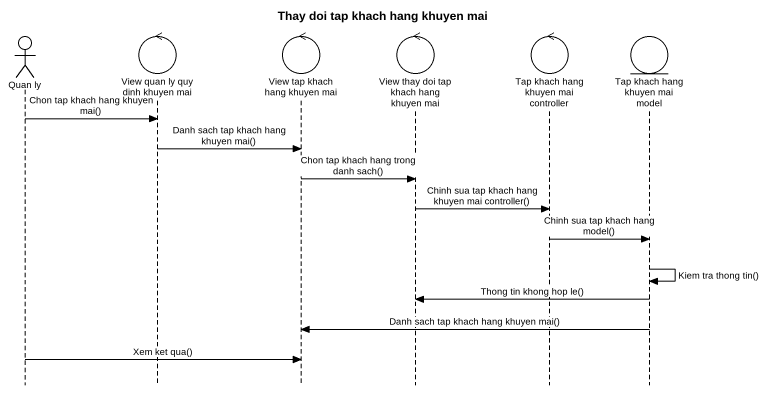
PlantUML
@startuml
title Thay doi tap khach hang khuyen mai
hide footbox
actor "Quan ly" as Quan_ly
control "View quan ly quy dinh khuyen mai" as View_quan_ly_quy_dinh
control "View tap khach hang khuyen mai" as View_tap_khach_hang_khuyen
control "View thay doi tap khach hang khuyen mai" as View_thay_doi_tap_khach
control "Tap khach hang khuyen mai controller" as Tap_khach_hang_khuyen_mai
entity "Tap khach hang khuyen mai model" as Tap_khach_hang_khuyen_mai_2

Quan_ly -> View_quan_ly_quy_dinh : Chon tap khach hang khuyen mai()
View_quan_ly_quy_dinh -> View_tap_khach_hang_khuyen : Danh sach tap khach hang khuyen mai()
View_tap_khach_hang_khuyen -> View_thay_doi_tap_khach : Chon tap khach hang trong danh sach()
View_thay_doi_tap_khach -> Tap_khach_hang_khuyen_mai : Chinh sua tap khach hang khuyen mai controller()
Tap_khach_hang_khuyen_mai -> Tap_khach_hang_khuyen_mai_2 : Chinh sua tap khach hang model()
Tap_khach_hang_khuyen_mai_2 -> Tap_khach_hang_khuyen_mai_2 : Kiem tra thong tin()
Tap_khach_hang_khuyen_mai_2 -> View_thay_doi_tap_khach : Thong tin khong hop le()
Tap_khach_hang_khuyen_mai_2 -> View_tap_khach_hang_khuyen : Danh sach tap khach hang khuyen mai()
Quan_ly -> View_tap_khach_hang_khuyen : Xem ket qua()
@enduml
